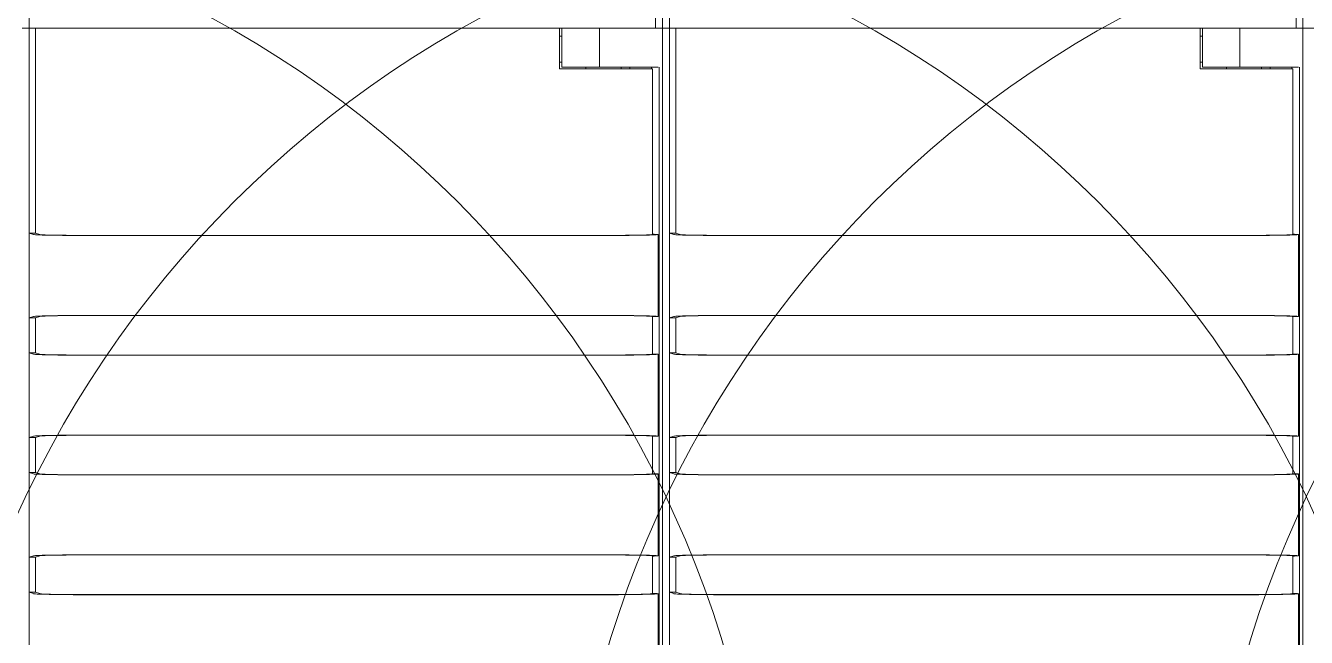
# Model space of a CAD drawing. Header units: millimetres. Extents: x -6000 to 26000, y -6000 to 26000.
# Drawn here: x 114.29 to 125.45, y -4540.27 to -4534.94 of the extents above; entities that cross this region are included whole.
import ezdxf

# ---------------------------------------------------------------- set-up
doc = ezdxf.new("R2010")
doc.units = ezdxf.units.MM
doc.header["$MEASUREMENT"] = 0
doc.layers.add('Чертеж и Рисунок_Ном._пера__7', color=7, linetype='Continuous', lineweight=15)

msp = doc.modelspace()

# ---------------------------------------------------------------- linework, layer by layer
at = {"layer": 'Чертеж и Рисунок_Ном._пера__7', "color": 7, "linetype": 'Continuous', "lineweight": 15}
for p, q in [((114.319, -4534.96), (114.319, -4528.364)), ((114.319, -4534.96), (114.319, -4528.365)), ((119.781, -4534.96), (119.781, -4528.364)), ((119.842, -4528.364), (119.842, -4534.96)), ((119.842, -4528.364), (119.842, -4534.96)), ((119.902, -4534.96), (119.902, -4528.364)), ((119.902, -4534.96), (119.902, -4528.365)), ((125.364, -4534.96), (125.364, -4528.364)), ((125.424, -4528.364), (125.424, -4534.96)), ((125.424, -4528.364), (125.424, -4534.96)), ((114.259, -4534.96), (119.781, -4534.96)), ((114.319, -4534.96), (114.354, -4534.96)), ((114.319, -4536.747), (114.319, -4534.96)), ((114.91, -4534.96), (114.354, -4534.96)), ((114.375, -4534.96), (114.375, -4536.747)), ((119.13, -4534.96), (114.91, -4534.96)), ((114.91, -4534.96), (114.913, -4534.96)), ((114.913, -4534.96), (118.944, -4534.96)), ((118.944, -4534.96), (118.944, -4535.315)), ((118.965, -4535.301), (118.965, -4534.96)), ((119.13, -4534.96), (119.291, -4534.96)), ((119.291, -4534.96), (119.804, -4534.96)), ((119.291, -4535.301), (119.291, -4534.96)), ((119.804, -4534.96), (119.842, -4534.96)), ((119.842, -4534.96), (119.807, -4534.96)), ((119.842, -4534.96), (125.364, -4534.96)), ((119.842, -4534.96), (119.842, -4551.391)), ((119.902, -4534.96), (119.937, -4534.96)), ((119.902, -4536.747), (119.902, -4534.96)), ((120.493, -4534.96), (119.937, -4534.96)), ((119.958, -4534.96), (119.958, -4536.747)), ((124.713, -4534.96), (120.493, -4534.96)), ((120.493, -4534.96), (120.496, -4534.96)), ((120.496, -4534.96), (124.527, -4534.96)), ((124.527, -4534.96), (124.527, -4535.315)), ((124.548, -4535.301), (124.548, -4534.96)), ((124.713, -4534.96), (124.874, -4534.96)), ((124.874, -4534.96), (125.386, -4534.96)), ((124.874, -4535.301), (124.874, -4534.96)), ((125.386, -4534.96), (125.424, -4534.96)), ((125.424, -4534.96), (125.389, -4534.96)), ((125.424, -4534.96), (125.424, -4551.391)), ((125.424, -4534.96), (130.946, -4534.96)), ((118.944, -4535.03), (118.965, -4535.03)), ((124.527, -4535.03), (124.548, -4535.03)), ((118.944, -4535.259), (118.965, -4535.259)), ((118.944, -4535.315), (119.248, -4535.315)), ((118.965, -4535.301), (119.291, -4535.301)), ((119.174, -4535.301), (119.174, -4535.315)), ((119.748, -4535.315), (119.248, -4535.315)), ((119.291, -4535.301), (119.804, -4535.301)), ((119.48, -4535.301), (119.48, -4535.315)), ((119.556, -4535.315), (119.556, -4535.301)), ((119.744, -4535.315), (119.744, -4535.301)), ((119.748, -4535.315), (119.754, -4535.315)), ((119.754, -4536.757), (119.754, -4535.315)), ((119.804, -4535.301), (119.804, -4535.301)), ((119.812, -4535.301), (119.812, -4551.186)), ((124.527, -4535.259), (124.548, -4535.259)), ((124.527, -4535.315), (124.831, -4535.315)), ((124.548, -4535.301), (124.874, -4535.301)), ((124.757, -4535.301), (124.757, -4535.315)), ((125.331, -4535.315), (124.831, -4535.315)), ((124.874, -4535.301), (125.386, -4535.301)), ((125.063, -4535.301), (125.063, -4535.315)), ((125.139, -4535.315), (125.139, -4535.301)), ((125.327, -4535.315), (125.327, -4535.301)), ((125.331, -4535.315), (125.336, -4535.315)), ((125.336, -4536.757), (125.336, -4535.315)), ((125.386, -4535.301), (125.386, -4535.301)), ((125.395, -4535.301), (125.395, -4551.186)), ((114.357, -4536.759), (114.319, -4536.747)), ((114.319, -4536.747), (114.375, -4536.747)), ((114.319, -4536.747), (114.319, -4537.486)), ((114.413, -4536.759), (114.375, -4536.747)), ((119.248, -4536.767), (114.913, -4536.767)), ((119.754, -4536.757), (119.748, -4536.759)), ((119.804, -4537.473), (119.804, -4536.759)), ((119.94, -4536.759), (119.902, -4536.747)), ((119.902, -4536.747), (119.958, -4536.747)), ((119.902, -4536.747), (119.902, -4537.486)), ((119.995, -4536.759), (119.958, -4536.747)), ((124.831, -4536.767), (120.496, -4536.767)), ((125.336, -4536.757), (125.331, -4536.759)), ((125.386, -4537.473), (125.386, -4536.759)), ((119.248, -4536.768), (114.913, -4536.768)), ((114.319, -4537.486), (114.357, -4537.473)), ((114.319, -4537.486), (114.375, -4537.486)), ((114.319, -4537.79), (114.319, -4537.486)), ((114.413, -4537.473), (114.375, -4537.486)), ((114.375, -4537.486), (114.375, -4537.79)), ((114.913, -4537.464), (119.248, -4537.464)), ((119.248, -4537.465), (114.913, -4537.465)), ((119.754, -4537.475), (119.748, -4537.473)), ((119.754, -4537.801), (119.754, -4537.475)), ((119.902, -4537.486), (119.94, -4537.473)), ((119.902, -4537.486), (119.958, -4537.486)), ((119.902, -4537.79), (119.902, -4537.486)), ((119.995, -4537.473), (119.958, -4537.486)), ((119.958, -4537.486), (119.958, -4537.79)), ((120.496, -4537.464), (124.831, -4537.464)), ((124.831, -4537.465), (120.496, -4537.465)), ((125.336, -4537.475), (125.331, -4537.473)), ((125.336, -4537.801), (125.336, -4537.475)), ((114.357, -4537.803), (114.319, -4537.79)), ((114.319, -4537.79), (114.319, -4538.529)), ((114.319, -4537.79), (114.375, -4537.79)), ((114.413, -4537.802), (114.375, -4537.79)), ((119.248, -4537.811), (114.913, -4537.811)), ((119.248, -4537.812), (114.913, -4537.812)), ((119.754, -4537.801), (119.748, -4537.802)), ((119.804, -4538.516), (119.804, -4537.802)), ((119.94, -4537.803), (119.902, -4537.79)), ((119.902, -4537.79), (119.902, -4538.529)), ((119.902, -4537.79), (119.958, -4537.79)), ((119.995, -4537.802), (119.958, -4537.79)), ((124.831, -4537.811), (120.496, -4537.811)), ((124.831, -4537.812), (120.496, -4537.812)), ((125.336, -4537.801), (125.331, -4537.802)), ((125.386, -4538.516), (125.386, -4537.802)), ((114.319, -4538.529), (114.357, -4538.516)), ((114.319, -4538.529), (114.375, -4538.529)), ((114.319, -4538.833), (114.319, -4538.529)), ((114.413, -4538.516), (114.375, -4538.529)), ((114.375, -4538.529), (114.375, -4538.833)), ((114.913, -4538.507), (119.248, -4538.507)), ((119.248, -4538.508), (114.913, -4538.508)), ((119.754, -4538.518), (119.748, -4538.516)), ((119.754, -4538.844), (119.754, -4538.518)), ((119.902, -4538.529), (119.94, -4538.516)), ((119.902, -4538.529), (119.958, -4538.529)), ((119.902, -4538.833), (119.902, -4538.529)), ((119.995, -4538.516), (119.958, -4538.529)), ((119.958, -4538.529), (119.958, -4538.833)), ((120.496, -4538.507), (124.831, -4538.507)), ((124.831, -4538.508), (120.496, -4538.508)), ((125.336, -4538.518), (125.331, -4538.516)), ((125.336, -4538.844), (125.336, -4538.518)), ((114.319, -4538.833), (114.319, -4539.572)), ((114.319, -4538.833), (114.375, -4538.833)), ((114.357, -4538.846), (114.319, -4538.833)), ((114.413, -4538.846), (114.375, -4538.833)), ((119.248, -4538.854), (114.913, -4538.854)), ((119.248, -4538.855), (114.913, -4538.855)), ((119.754, -4538.844), (119.748, -4538.846)), ((119.804, -4539.56), (119.804, -4538.846)), ((119.902, -4538.833), (119.902, -4539.572)), ((119.902, -4538.833), (119.958, -4538.833)), ((119.94, -4538.846), (119.902, -4538.833)), ((119.995, -4538.846), (119.958, -4538.833)), ((124.831, -4538.854), (120.496, -4538.854)), ((124.831, -4538.855), (120.496, -4538.855)), ((125.336, -4538.844), (125.331, -4538.846)), ((125.386, -4539.56), (125.386, -4538.846)), ((114.913, -4539.55), (119.248, -4539.55)), ((119.248, -4539.551), (114.913, -4539.551)), ((120.496, -4539.55), (124.831, -4539.55)), ((124.831, -4539.551), (120.496, -4539.551)), ((114.319, -4539.572), (114.357, -4539.56)), ((114.319, -4539.572), (114.375, -4539.572)), ((114.319, -4539.876), (114.319, -4539.572)), ((114.413, -4539.56), (114.375, -4539.572)), ((114.375, -4539.572), (114.375, -4539.876)), ((119.754, -4539.562), (119.748, -4539.56)), ((119.754, -4539.887), (119.754, -4539.562)), ((119.902, -4539.572), (119.94, -4539.56)), ((119.902, -4539.572), (119.958, -4539.572)), ((119.902, -4539.876), (119.902, -4539.572)), ((119.995, -4539.56), (119.958, -4539.572)), ((119.958, -4539.572), (119.958, -4539.876)), ((125.336, -4539.562), (125.331, -4539.56)), ((125.336, -4539.887), (125.336, -4539.562)), ((114.319, -4539.876), (114.375, -4539.876)), ((114.319, -4539.876), (114.319, -4548.962)), ((114.357, -4539.889), (114.319, -4539.876)), ((114.413, -4539.889), (114.375, -4539.876)), ((119.754, -4539.887), (119.748, -4539.889)), ((119.804, -4551.228), (119.804, -4539.889)), ((119.902, -4539.876), (119.958, -4539.876)), ((119.902, -4539.876), (119.902, -4548.962)), ((119.94, -4539.889), (119.902, -4539.876)), ((119.995, -4539.889), (119.958, -4539.876)), ((125.336, -4539.887), (125.331, -4539.889)), ((125.386, -4551.228), (125.386, -4539.889)), ((119.248, -4539.897), (114.913, -4539.897)), ((119.248, -4539.898), (114.913, -4539.898)), ((124.831, -4539.897), (120.496, -4539.897)), ((124.831, -4539.898), (120.496, -4539.898))]:
    msp.add_line(p, q, dxfattribs=at)
for centre in [(111.498, -4543.028), (117.08, -4543.028), (122.663, -4543.028), (128.246, -4543.028), (133.828, -4543.028)]:
    msp.add_circle(centre, 9.271, dxfattribs=at)
for centre, major_axis, start_param, end_param in [((114.913, -4536.759), (0.556, 0), 3.193953, 4.712389), ((114.913, -4536.759), (-0.501, 0), 0.05236, 1.570796), ((119.248, -4536.759), (-0.501, 0), 1.570796, 3.089233), ((119.248, -4536.759), (-0.556, 0), 1.570796, 3.091814), ((119.327, -4536.762), (-0.501, 0), 3.452397, 3.692176), ((120.496, -4536.759), (0.556, 0), 3.193953, 4.712389), ((120.496, -4536.759), (-0.501, 0), 0.05236, 1.570796), ((124.831, -4536.759), (-0.501, 0), 1.570796, 3.089233), ((124.831, -4536.759), (-0.556, 0), 1.570796, 3.091814), ((124.91, -4536.762), (-0.501, 0), 3.452397, 3.692176), ((114.913, -4537.474), (0.556, 0), 1.570796, 3.089233), ((114.913, -4537.474), (-0.501, 0), 4.712389, 6.230825), ((119.248, -4537.474), (-0.556, 0), 3.191371, 4.712389), ((119.248, -4537.474), (-0.501, 0), 3.193953, 4.712389), ((119.327, -4537.471), (-0.501, 0), 2.591009, 2.830789), ((120.496, -4537.474), (0.556, 0), 1.570796, 3.089233), ((120.496, -4537.474), (-0.501, 0), 4.712389, 6.230825), ((124.831, -4537.474), (-0.556, 0), 3.191371, 4.712389), ((124.831, -4537.474), (-0.501, 0), 3.193953, 4.712389), ((124.91, -4537.471), (-0.501, 0), 2.591009, 2.830789), ((114.913, -4537.802), (0.556, 0), 3.193953, 4.712389), ((114.913, -4537.802), (-0.501, 0), 0.05236, 1.570796), ((119.248, -4537.802), (-0.556, 0), 1.570796, 3.091814), ((119.248, -4537.802), (-0.501, 0), 1.570796, 3.089233), ((119.327, -4537.805), (-0.501, 0), 3.452397, 3.692176), ((120.496, -4537.802), (0.556, 0), 3.193953, 4.712389), ((120.496, -4537.802), (-0.501, 0), 0.05236, 1.570796), ((124.831, -4537.802), (-0.556, 0), 1.570796, 3.091814), ((124.831, -4537.802), (-0.501, 0), 1.570796, 3.089233), ((124.91, -4537.805), (-0.501, 0), 3.452397, 3.692176), ((114.913, -4538.517), (0.556, 0), 1.570796, 3.089233), ((114.913, -4538.517), (-0.501, 0), 4.712389, 6.230825), ((119.248, -4538.517), (-0.556, 0), 3.191371, 4.712389), ((119.248, -4538.517), (-0.501, 0), 3.193953, 4.712389), ((119.327, -4538.514), (-0.501, 0), 2.591009, 2.830789), ((120.496, -4538.517), (0.556, 0), 1.570796, 3.089233), ((120.496, -4538.517), (-0.501, 0), 4.712389, 6.230825), ((124.831, -4538.517), (-0.556, 0), 3.191371, 4.712389), ((124.831, -4538.517), (-0.501, 0), 3.193953, 4.712389), ((124.91, -4538.514), (-0.501, 0), 2.591009, 2.830789), ((114.913, -4538.845), (0.556, 0), 3.193953, 4.712389), ((114.913, -4538.845), (-0.501, 0), 0.05236, 1.570796), ((119.248, -4538.845), (-0.556, 0), 1.570796, 3.091814), ((119.248, -4538.845), (-0.501, 0), 1.570796, 3.089233), ((119.327, -4538.848), (-0.501, 0), 3.452397, 3.692176), ((120.496, -4538.845), (0.556, 0), 3.193953, 4.712389), ((120.496, -4538.845), (-0.501, 0), 0.05236, 1.570796), ((124.831, -4538.845), (-0.556, 0), 1.570796, 3.091814), ((124.831, -4538.845), (-0.501, 0), 1.570796, 3.089233), ((124.91, -4538.848), (-0.501, 0), 3.452397, 3.692176), ((114.913, -4539.56), (0.556, 0), 1.570796, 3.089233), ((114.913, -4539.56), (-0.501, 0), 4.712389, 6.230825), ((119.248, -4539.56), (-0.556, 0), 3.191371, 4.712389), ((119.248, -4539.56), (-0.501, 0), 3.193953, 4.712389), ((120.496, -4539.56), (0.556, 0), 1.570796, 3.089233), ((120.496, -4539.56), (-0.501, 0), 4.712389, 6.230825), ((124.831, -4539.56), (-0.556, 0), 3.191371, 4.712389), ((124.831, -4539.56), (-0.501, 0), 3.193953, 4.712389), ((119.327, -4539.557), (-0.501, 0), 2.591009, 2.830789), ((124.91, -4539.557), (-0.501, 0), 2.591009, 2.830789), ((114.913, -4539.889), (0.556, 0), 3.193953, 4.712389), ((114.913, -4539.889), (-0.501, 0), 0.05236, 1.570796), ((119.248, -4539.889), (0.556, 0), 4.712389, 6.233406), ((119.248, -4539.889), (-0.501, 0), 1.570796, 3.089233), ((119.327, -4539.892), (-0.501, 0), 3.452397, 3.692176), ((120.496, -4539.889), (0.556, 0), 3.193953, 4.712389), ((120.496, -4539.889), (-0.501, 0), 0.05236, 1.570796), ((124.831, -4539.889), (0.556, 0), 4.712389, 6.233406), ((124.831, -4539.889), (-0.501, 0), 1.570796, 3.089233), ((124.91, -4539.892), (-0.501, 0), 3.452397, 3.692176)]:
    msp.add_ellipse(centre, major_axis=major_axis, ratio=0.017455, start_param=start_param, end_param=end_param, dxfattribs=at)

doc.saveas('drawing.dxf')
